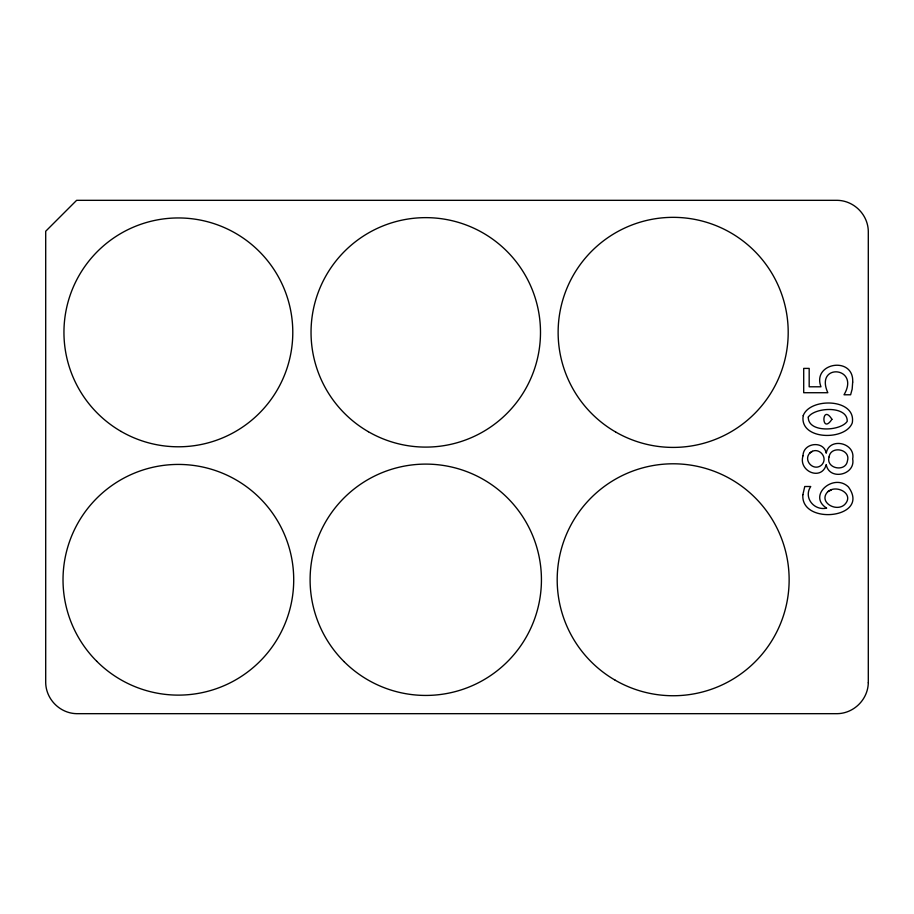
<?xml version="1.0" encoding="UTF-8"?>
<svg xmlns="http://www.w3.org/2000/svg" width="914" height="914" viewBox="0 0 914 914"><rect width="100%" height="100%" fill="white"/><g stroke="black" fill="none" stroke-linecap="round" stroke-linejoin="round"><path stroke-width="1.37" d="M809.907 452.91C802.675 460.633 814.031 472.115 821.777 464.86C828.952 457.103 817.722 445.678 809.907 452.91L812.432 451.379M827.901 491.595C817.87 501.855 835.979 512.537 844.605 504.631C855.001 494.166 836.698 484.054 827.901 491.595L831.42 489.961M852.682 382.109L852.168 389.101L850.614 394.779L844.01 394.779C860.748 366.525 814.283 362.698 827.833 392.723L803.703 392.723L803.703 368.399L809.176 368.399L809.176 386.793L820.978 386.793C811.701 362.504 854.156 355.786 852.682 382.109M802.869 494.691C800.458 525.858 871.225 518.329 848.398 486.934C833.625 472.595 807.085 495.708 826.644 508.138C813.848 510.995 803.257 497.33 810.752 486.511L804.766 486.511L802.869 494.691M803.04 455.72C797.956 471.327 821.732 481.427 826.233 464.563C829.032 480.913 855.79 475.2 852.682 458.908C855.801 442.627 829.021 436.835 826.233 453.218C823.937 440.171 803.086 442.684 803.04 455.72M829.089 456.874C825.468 468.722 845.747 472.515 847.438 460.93C851.083 449.06 830.735 445.244 829.089 456.874M831.923 419.298C821.103 435.715 821.4 402.606 831.923 419.298M803.223 415.619C798.996 440.194 845.61 441.096 852.282 422.839C856.509 398.253 809.907 397.327 803.223 415.619M808.296 417.092C807.748 433.087 840.697 431.237 847.221 421.354C847.781 405.348 814.797 407.187 808.296 417.092M868.3 682.747C867.969 699.381 854.007 713.343 837.373 713.674L76.627 713.674C59.993 713.343 46.031 699.381 45.7 682.747L45.7 231.253L76.627 200.326L837.373 200.326C854.007 200.657 867.969 214.619 868.3 231.253L868.3 682.747M121.162 431.465A114.421 114.421 0 0 0 292.788 332.376A114.421 114.421 0 0 0 121.162 233.276A114.421 114.421 0 0 0 121.162 431.465M615.648 432.002A115.038 115.038 0 0 0 788.199 332.376A115.038 115.038 0 0 0 615.648 232.75A115.038 115.038 0 0 0 615.648 432.002M368.399 431.728A114.73 114.73 0 0 0 540.494 332.376A114.73 114.73 0 0 0 368.399 233.013A114.73 114.73 0 0 0 368.399 431.728M96.804 661.336A115.347 115.347 0 0 0 289.784 609.627A115.347 115.347 0 0 0 148.514 468.356A115.347 115.347 0 0 0 96.804 661.336M615.179 680.199A115.964 115.964 0 0 0 789.136 579.773A115.964 115.964 0 0 0 615.179 479.336A115.964 115.964 0 0 0 615.179 680.199M343.984 661.553A115.655 115.655 0 0 0 537.489 609.707A115.655 115.655 0 0 0 395.831 468.048A115.655 115.655 0 0 0 343.984 661.553"/></g></svg>
